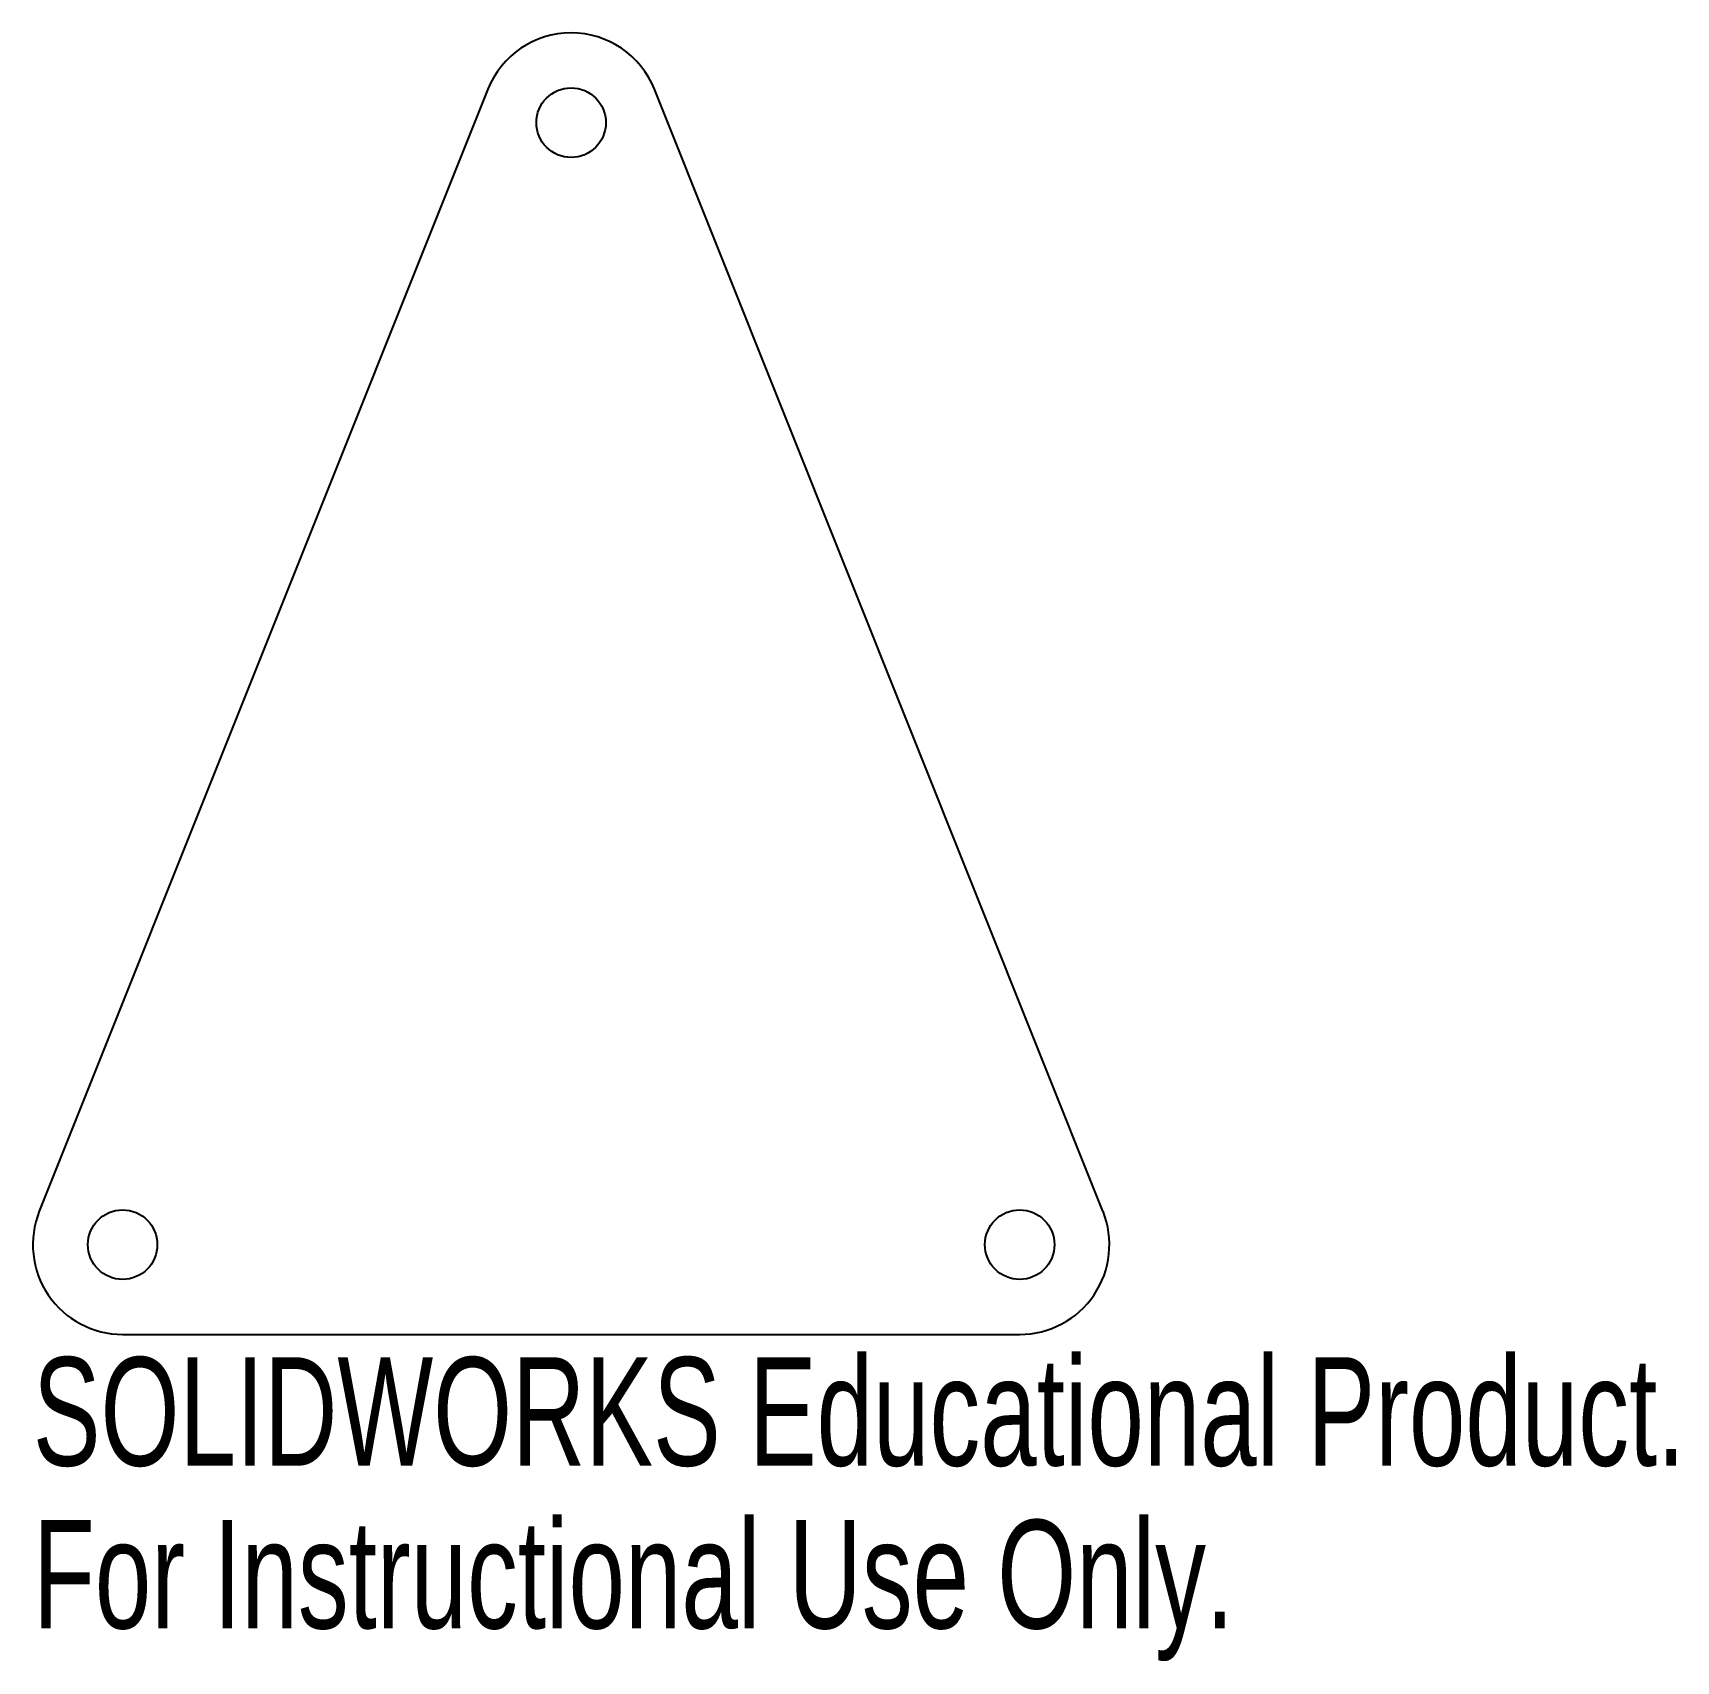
# Model space of a CAD drawing. Header units: inches. Extents: x -0.94 to 1.94, y -0.73 to 2.13.
import ezdxf

# ---------------------------------------------------------------- set-up
doc = ezdxf.new("R2010")
doc.units = ezdxf.units.IN
doc.header["$MEASUREMENT"] = 0
doc.styles.add('SLDTEXTSTYLE0', font='TXT', dxfattribs={"width": 0.7})

msp = doc.modelspace()

# ---------------------------------------------------------------- linework, layer by layer
at = {"color": 7, "linetype": 'Continuous', "lineweight": 25}
for p, q in [((-0.1462, 2.027), (-0.9336, 0.0585)), ((0.9336, 0.0585), (0.1462, 2.027)), ((-0.7874, -0.1575), (0.7874, -0.1575))]:
    msp.add_line(p, q, dxfattribs=at)
for centre in [(0, 1.9685), (-0.7874, 0), (0.7874, 0)]:
    msp.add_circle(centre, 0.061, dxfattribs=at)
for centre, start, end in [((0, 1.9685), 21.8014, 158.1986), ((-0.7874, 0), 158.1986, 270), ((0.7874, 0), 270, 21.8014)]:
    msp.add_arc(centre, 0.1575, start, end, dxfattribs=at)

# ---------------------------------------------------------------- texts
at = {"color": 7, "linetype": 'Continuous', "char_height": 0.1903, "attachment_point": 1, "style": 'SLDTEXTSTYLE0'}
for s, insert in [('SOLIDWORKS Educational Product.', (-0.9449, -0.1976)), ('For Instructional Use Only.', (-0.9449, -0.4831))]:
    msp.add_mtext(s, dxfattribs=dict(at, insert=insert))

doc.saveas('drawing.dxf')
